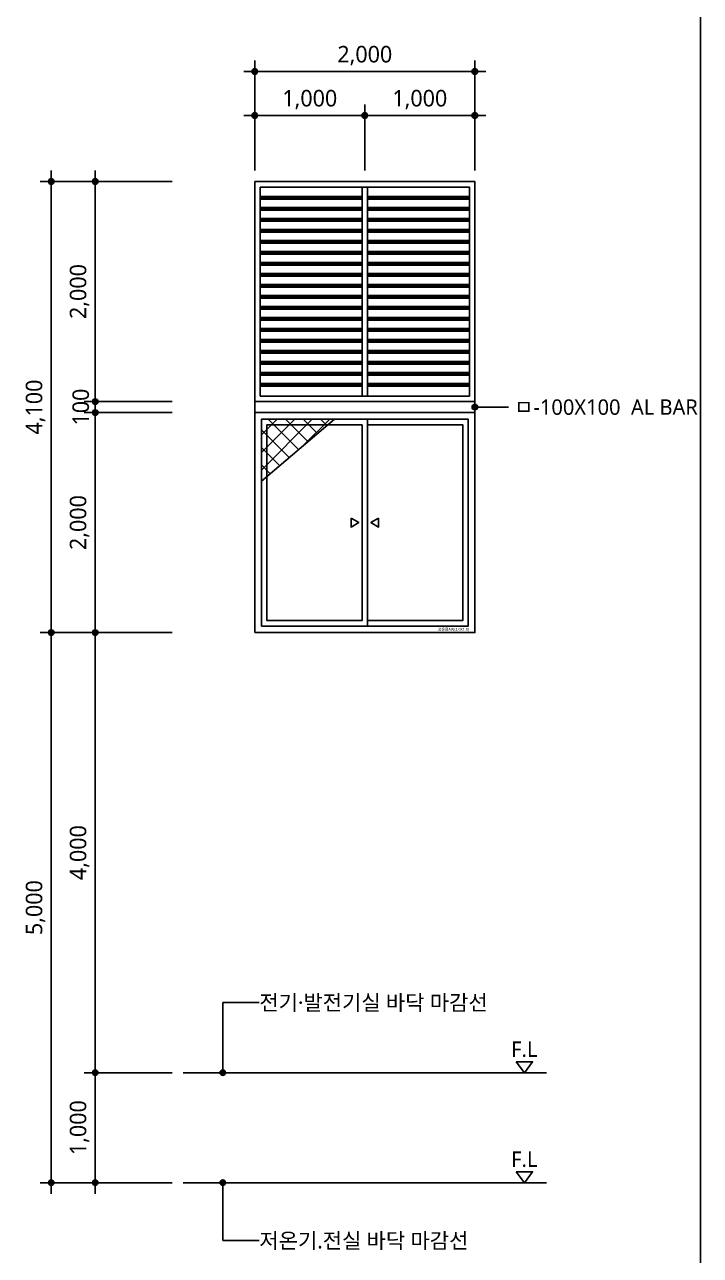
# Model space of a CAD drawing. Header units: millimetres. Extents: x 37653813 to 38677796, y 586285 to 874285.
# Drawn here: x 38517821 to 38523963, y 596117 to 607304 of the extents above; entities that cross this region are included whole.
import ezdxf
from ezdxf.enums import TextEntityAlignment as Align

# ---------------------------------------------------------------- set-up
doc = ezdxf.new("R2010")
doc.units = ezdxf.units.MM
doc.header["$LTSCALE"] = 1000
doc.header["$MEASUREMENT"] = 0
doc.header["$PDSIZE"] = -10
doc.linetypes.add('CEN', pattern=[62, 60, -1, 0, -1])
doc.layers.get('0').update_dxf_attribs({"linetype": 'CONTINUOUS'})
doc.layers.get('Defpoints').update_dxf_attribs({"color": 161, "linetype": 'CONTINUOUS'})
for name, color, linetype in [('BOX', 6, 'CONTINUOUS'), ('center(창호)', 1, 'CEN'), ('dim0', 7, 'CONTINUOUS'), ('DOOR-ELE', 252, 'CONTINUOUS'), ('hatch', 8, 'CONTINUOUS'), ('SYM', 7, 'CONTINUOUS'), ('TEX', 3, 'CONTINUOUS'), ('TEXT', 3, 'CONTINUOUS'), ('WID', 4, 'CONTINUOUS'), ('WIN-G', 252, 'CONTINUOUS'), ('WIPEOUT', 7, 'CONTINUOUS')]:
    doc.layers.add(name, color=color, linetype=linetype)
doc.styles.add('나눔고딕 Se', font='NanumGothic.ttf')
doc.styles.add('나눔바른고딕', font='NanumBarunGothic.ttf')
doc.dimstyles.new('A1-100', dxfattribs={"dimtxt": 3, "dimasz": 1, "dimexe": 2, "dimexo": 2, "dimgap": 1, "dimtad": 1, "dimdec": 0, "dimzin": 12, "dimdsep": 46, "dimlunit": 6, "dimtxsty": '나눔바른고딕', "dimblk1": 'DIMDOT', "dimblk2": 'DIMDOT', "dimsah": 1, "dimcen": -1, "dimdle": 2, "dimclrd": 256, "dimclre": 256, "dimclrt": 3, "dimadec": 0, "dimazin": 0, "dimtfac": 1, "dimtdec": 0, "dimtix": 1, "dimtmove": 2, "dimatfit": 3, "dimldrblk": 'DIMDOT', "dimfxl": 1, "dimtvp": 1, "dimtolj": 1, "dimtzin": 12, "dimlwd": -1, "dimlwe": -1, "dimarcsym": 0})

# ---------------------------------------------------------------- blocks, each defined once
blk = doc.blocks.new('DIMDOT')
at = {"linetype": 'Continuous'}
for p, q in [((-2, 0), (2, 0)), ((0, -2), (0, 2))]:
    blk.add_line(p, q, dxfattribs=at)
for radius in [0.5, 0.25]:
    blk.add_circle((0, 0), radius, dxfattribs=at)
blk = doc.blocks.new('*D707')
at = {"layer": 'Defpoints', "color": 0, "transparency": 16777216}
for p in [(38518463, 603778), (38519263, 603778), (38519263, 601778)]:
    blk.add_point(p, dxfattribs=at)
at = {"layer": 'dim0', "transparency": 16777216}
for p, q in [((38519163, 603778), (38518363, 603778)), ((38518463, 601828), (38518463, 603728)), ((38519163, 601778), (38518363, 601778))]:
    blk.add_line(p, q, dxfattribs=at)
at = {"layer": 'dim0', "transparency": 16777216, "xscale": 50, "yscale": 50, "zscale": 50}
for p, rotation in [((38518463, 603778), 90), ((38518463, 601778), 270)]:
    blk.add_blockref('DIMDOT', p, dxfattribs=dict(at, rotation=rotation))
at = {"layer": 'dim0', "color": 3, "transparency": 16777216, "insert": (38518320, 602778), "char_height": 150, "attachment_point": 5, "rotation": 90, "style": '나눔바른고딕'}
blk.add_mtext('\\A1;2,000', dxfattribs=at)
blk = doc.blocks.new('*D708')
at = {"layer": 'Defpoints', "color": 0, "transparency": 16777216}
for p in [(38518063, 601778), (38519263, 601778), (38519263, 596778)]:
    blk.add_point(p, dxfattribs=at)
at = {"layer": 'dim0', "transparency": 16777216}
for p, q in [((38519163, 601778), (38517963, 601778)), ((38518063, 596828), (38518063, 601728)), ((38519163, 596778), (38517963, 596778))]:
    blk.add_line(p, q, dxfattribs=at)
at = {"layer": 'dim0', "transparency": 16777216, "xscale": 50, "yscale": 50, "zscale": 50}
for p, rotation in [((38518063, 601778), 90), ((38518063, 596778), 270)]:
    blk.add_blockref('DIMDOT', p, dxfattribs=dict(at, rotation=rotation))
at = {"layer": 'dim0', "color": 3, "transparency": 16777216, "insert": (38517920, 599278), "char_height": 150, "attachment_point": 5, "rotation": 90, "style": '나눔바른고딕'}
blk.add_mtext('\\A1;5,000', dxfattribs=at)
blk = doc.blocks.new('*D599')
at = {"layer": 'Defpoints', "color": 0, "transparency": 16777216}
for p in [(38518463, 605878), (38519263, 605878), (38519263, 603878)]:
    blk.add_point(p, dxfattribs=at)
at = {"layer": 'dim0', "transparency": 16777216}
for p, q in [((38519163, 605878), (38518363, 605878)), ((38518463, 603928), (38518463, 605828)), ((38519163, 603878), (38518363, 603878))]:
    blk.add_line(p, q, dxfattribs=at)
at = {"layer": 'dim0', "transparency": 16777216, "xscale": 50, "yscale": 50, "zscale": 50}
for p, rotation in [((38518463, 605878), 90), ((38518463, 603878), 270)]:
    blk.add_blockref('DIMDOT', p, dxfattribs=dict(at, rotation=rotation))
at = {"layer": 'dim0', "color": 3, "transparency": 16777216, "insert": (38518320, 604878), "char_height": 150, "attachment_point": 5, "rotation": 90, "style": '나눔바른고딕'}
blk.add_mtext('\\A1;2,000', dxfattribs=at)
blk = doc.blocks.new('*D600')
at = {"layer": 'Defpoints', "color": 0, "transparency": 16777216}
for p in [(38520913, 606478), (38519913, 605878), (38520913, 605878)]:
    blk.add_point(p, dxfattribs=at)
at = {"layer": 'dim0', "transparency": 16777216}
for p, q in [((38519913, 605978), (38519913, 606578)), ((38520913, 605978), (38520913, 606578)), ((38519963, 606478), (38520863, 606478))]:
    blk.add_line(p, q, dxfattribs=at)
at = {"layer": 'dim0', "transparency": 16777216, "xscale": 50, "yscale": 50, "zscale": 50, "rotation": 180}
blk.add_blockref('DIMDOT', (38519913, 606478), dxfattribs=at)
at = {"layer": 'dim0', "transparency": 16777216, "xscale": 50, "yscale": 50, "zscale": 50}
blk.add_blockref('DIMDOT', (38520913, 606478), dxfattribs=at)
at = {"layer": 'dim0', "color": 3, "transparency": 16777216, "insert": (38520413, 606622), "char_height": 150, "attachment_point": 5, "style": '나눔바른고딕'}
blk.add_mtext('\\A1;1,000', dxfattribs=at)
blk = doc.blocks.new('*D601')
at = {"layer": 'Defpoints', "color": 0, "transparency": 16777216}
for p in [(38521913, 606878), (38519913, 605878), (38521913, 605878)]:
    blk.add_point(p, dxfattribs=at)
at = {"layer": 'dim0', "transparency": 16777216}
for p, q in [((38519913, 605978), (38519913, 606978)), ((38521913, 605978), (38521913, 606978)), ((38519963, 606878), (38521863, 606878))]:
    blk.add_line(p, q, dxfattribs=at)
at = {"layer": 'dim0', "transparency": 16777216, "xscale": 50, "yscale": 50, "zscale": 50, "rotation": 180}
blk.add_blockref('DIMDOT', (38519913, 606878), dxfattribs=at)
at = {"layer": 'dim0', "transparency": 16777216, "xscale": 50, "yscale": 50, "zscale": 50}
blk.add_blockref('DIMDOT', (38521913, 606878), dxfattribs=at)
at = {"layer": 'dim0', "color": 3, "transparency": 16777216, "insert": (38520913, 607022), "char_height": 150, "attachment_point": 5, "style": '나눔바른고딕'}
blk.add_mtext('\\A1;2,000', dxfattribs=at)
blk = doc.blocks.new('*D602')
at = {"layer": 'Defpoints', "color": 0, "transparency": 16777216}
for p in [(38521913, 606478), (38520913, 605878), (38521913, 605878)]:
    blk.add_point(p, dxfattribs=at)
at = {"layer": 'dim0', "transparency": 16777216}
for p, q in [((38520913, 605978), (38520913, 606578)), ((38521913, 605978), (38521913, 606578)), ((38520963, 606478), (38521863, 606478))]:
    blk.add_line(p, q, dxfattribs=at)
at = {"layer": 'dim0', "transparency": 16777216, "xscale": 50, "yscale": 50, "zscale": 50, "rotation": 180}
blk.add_blockref('DIMDOT', (38520913, 606478), dxfattribs=at)
at = {"layer": 'dim0', "transparency": 16777216, "xscale": 50, "yscale": 50, "zscale": 50}
blk.add_blockref('DIMDOT', (38521913, 606478), dxfattribs=at)
at = {"layer": 'dim0', "color": 3, "transparency": 16777216, "insert": (38521413, 606622), "char_height": 150, "attachment_point": 5, "style": '나눔바른고딕'}
blk.add_mtext('\\A1;1,000', dxfattribs=at)
blk = doc.blocks.new('A$C2DB153E7')
at = {"layer": 'hatch'}
h = blk.add_hatch(dxfattribs=at)
h.set_pattern_fill('_USER', color=252, scale=112.5, angle=45, double=1, pattern_type=0)
h.set_pattern_definition([(45, (-5906.34, -13786.88), (-79.5495, 79.5495), []), (135, (-5906.34, -13786.88), (-79.5495, -79.5495), [])])
h.paths.add_polyline_path([(663, 0), (0, -562), (0, 0)])
at = {"layer": 'hatch', "color": 252}
blk.add_lwpolyline([(663, 0), (0, -562), (0, 0)], close=True, dxfattribs=at)
blk = doc.blocks.new('*D603')
at = {"layer": 'Defpoints', "color": 0, "transparency": 16777216}
for p in [(38518463, 603778), (38519263, 603778), (38519263, 601778)]:
    blk.add_point(p, dxfattribs=at)
at = {"layer": 'dim0', "transparency": 16777216}
for p, q in [((38519163, 603778), (38518363, 603778)), ((38518463, 601828), (38518463, 603728)), ((38519163, 601778), (38518363, 601778))]:
    blk.add_line(p, q, dxfattribs=at)
at = {"layer": 'dim0', "transparency": 16777216, "xscale": 50, "yscale": 50, "zscale": 50}
for p, rotation in [((38518463, 603778), 90), ((38518463, 601778), 270)]:
    blk.add_blockref('DIMDOT', p, dxfattribs=dict(at, rotation=rotation))
at = {"layer": 'dim0', "color": 3, "transparency": 16777216, "insert": (38518320, 602778), "char_height": 150, "attachment_point": 5, "rotation": 90, "style": '나눔바른고딕'}
blk.add_mtext('\\A1;2,000', dxfattribs=at)
blk = doc.blocks.new('*D604')
at = {"layer": 'Defpoints', "color": 0, "transparency": 16777216}
for p in [(38518063, 601778), (38519263, 601778), (38519263, 596778)]:
    blk.add_point(p, dxfattribs=at)
at = {"layer": 'dim0', "transparency": 16777216}
for p, q in [((38519163, 601778), (38517963, 601778)), ((38518063, 596828), (38518063, 601728)), ((38519163, 596778), (38517963, 596778))]:
    blk.add_line(p, q, dxfattribs=at)
at = {"layer": 'dim0', "transparency": 16777216, "xscale": 50, "yscale": 50, "zscale": 50}
for p, rotation in [((38518063, 601778), 90), ((38518063, 596778), 270)]:
    blk.add_blockref('DIMDOT', p, dxfattribs=dict(at, rotation=rotation))
at = {"layer": 'dim0', "color": 3, "transparency": 16777216, "insert": (38517920, 599278), "char_height": 150, "attachment_point": 5, "rotation": 90, "style": '나눔바른고딕'}
blk.add_mtext('\\A1;5,000', dxfattribs=at)
blk = doc.blocks.new('*D605')
at = {"layer": 'Defpoints', "color": 0, "transparency": 16777216}
for p in [(38518063, 605878), (38519263, 605878), (38519263, 601778)]:
    blk.add_point(p, dxfattribs=at)
at = {"layer": 'dim0', "transparency": 16777216}
for p, q in [((38519163, 605878), (38517963, 605878)), ((38518063, 601828), (38518063, 605828)), ((38519163, 601778), (38517963, 601778))]:
    blk.add_line(p, q, dxfattribs=at)
at = {"layer": 'dim0', "transparency": 16777216, "xscale": 50, "yscale": 50, "zscale": 50}
for p, rotation in [((38518063, 605878), 90), ((38518063, 601778), 270)]:
    blk.add_blockref('DIMDOT', p, dxfattribs=dict(at, rotation=rotation))
at = {"layer": 'dim0', "color": 3, "transparency": 16777216, "insert": (38517920, 603828), "char_height": 150, "attachment_point": 5, "rotation": 90, "style": '나눔바른고딕'}
blk.add_mtext('\\A1;4,100', dxfattribs=at)
blk = doc.blocks.new('*D606')
at = {"layer": 'Defpoints', "color": 0, "transparency": 16777216}
for p in [(38518463, 601778), (38519263, 601778), (38519263, 597778)]:
    blk.add_point(p, dxfattribs=at)
at = {"layer": 'dim0', "transparency": 16777216}
for p, q in [((38519163, 601778), (38518363, 601778)), ((38518463, 597828), (38518463, 601728)), ((38519163, 597778), (38518363, 597778))]:
    blk.add_line(p, q, dxfattribs=at)
at = {"layer": 'dim0', "transparency": 16777216, "xscale": 50, "yscale": 50, "zscale": 50}
for p, rotation in [((38518463, 601778), 90), ((38518463, 597778), 270)]:
    blk.add_blockref('DIMDOT', p, dxfattribs=dict(at, rotation=rotation))
at = {"layer": 'dim0', "color": 3, "transparency": 16777216, "insert": (38518320, 599778), "char_height": 150, "attachment_point": 5, "rotation": 90, "style": '나눔바른고딕'}
blk.add_mtext('\\A1;4,000', dxfattribs=at)
blk = doc.blocks.new('*D607')
at = {"layer": 'Defpoints', "color": 0, "transparency": 16777216}
for p in [(38518463, 597778), (38519263, 597778), (38519263, 596778)]:
    blk.add_point(p, dxfattribs=at)
at = {"layer": 'dim0', "transparency": 16777216}
for p, q in [((38519163, 597778), (38518363, 597778)), ((38518463, 596828), (38518463, 597728)), ((38519163, 596778), (38518363, 596778))]:
    blk.add_line(p, q, dxfattribs=at)
at = {"layer": 'dim0', "transparency": 16777216, "xscale": 50, "yscale": 50, "zscale": 50}
for p, rotation in [((38518463, 597778), 90), ((38518463, 596778), 270)]:
    blk.add_blockref('DIMDOT', p, dxfattribs=dict(at, rotation=rotation))
at = {"layer": 'dim0', "color": 3, "transparency": 16777216, "insert": (38518320, 597278), "char_height": 150, "attachment_point": 5, "rotation": 90, "style": '나눔바른고딕'}
blk.add_mtext('\\A1;1,000', dxfattribs=at)
blk = doc.blocks.new('*D619')
at = {"layer": 'Defpoints', "color": 0, "transparency": 16777216}
for p in [(38518463, 603878), (38519263, 603878), (38519263, 603778)]:
    blk.add_point(p, dxfattribs=at)
at = {"layer": 'dim0', "transparency": 16777216}
for p, q in [((38519163, 603878), (38518363, 603878)), ((38518463, 603928), (38518463, 603978)), ((38518463, 603778), (38518463, 603878)), ((38519163, 603778), (38518363, 603778)), ((38518463, 603728), (38518463, 603678))]:
    blk.add_line(p, q, dxfattribs=at)
at = {"layer": 'dim0', "transparency": 16777216, "xscale": 50, "yscale": 50, "zscale": 50}
for p, rotation in [((38518463, 603878), 270), ((38518463, 603778), 90)]:
    blk.add_blockref('DIMDOT', p, dxfattribs=dict(at, rotation=rotation))
at = {"layer": 'dim0', "color": 3, "transparency": 16777216, "insert": (38518332, 603828), "char_height": 150, "attachment_point": 5, "rotation": 90, "style": '나눔바른고딕'}
blk.add_mtext('\\A1;100', dxfattribs=at)

msp = doc.modelspace()

# ---------------------------------------------------------------- hatches: boundary and pattern name
at = {"layer": 'SYM', "ltscale": 1000}
h = msp.add_hatch(color=256, dxfattribs=at)
h.dxf.hatch_style = 1
edge = h.paths.add_edge_path()
edge.add_arc((38519622.4, 597777.8), 25, 0, 360)
h = msp.add_hatch(color=256, dxfattribs=at)
h.dxf.hatch_style = 1
edge = h.paths.add_edge_path()
edge.add_arc((38519622.4, 596777.8), 25, 0, 360)

# ---------------------------------------------------------------- linework, layer by layer
at = {"layer": 'BOX', "color": 3}
msp.add_line((38523963.4, 586835), (38523963.4, 614535), dxfattribs=at)
at = {"layer": 'center(창호)', "ltscale": 1000}
for p, q in [((38519263.4, 597777.8), (38522563.4, 597777.8)), ((38519263.4, 596777.8), (38522563.4, 596777.8))]:
    msp.add_line(p, q, dxfattribs=at)
at = {"layer": 'SYM', "ltscale": 1000}
for p, q in [((38519954.5, 598415.2), (38519622.4, 598415.2)), ((38519622.4, 597777.8), (38519622.4, 598415.2)), ((38519622.4, 596251.2), (38519622.4, 596777.8)), ((38519954.5, 596251.2), (38519622.4, 596251.2))]:
    msp.add_line(p, q, dxfattribs=at)
at = {"layer": 'SYM'}
for points in [[(38522288.4, 597877.8), (38522438.4, 597877.8), (38522363.4, 597777.8), (38522288.4, 597877.8)], [(38522288.4, 596877.8), (38522438.4, 596877.8), (38522363.4, 596777.8), (38522288.4, 596877.8)]]:
    msp.add_lwpolyline(points, dxfattribs=at)
at = {"layer": 'SYM', "ltscale": 1000}
for centre in [(38519622.4, 597777.8), (38519622.4, 596777.8)]:
    msp.add_circle(centre, 25, dxfattribs=at)

# ---------------------------------------------------------------- texts
at = {"layer": 'TEX', "color": 253, "style": '나눔고딕 Se'}
for p in [(38522243.5, 597921.6), (38522243.5, 596921.6)]:
    msp.add_text('F.L', height=140, dxfattribs=at).set_placement(p)
at = {"layer": 'TEXT', "style": '나눔바른고딕'}
for s, p in [('ㅁ-100X100  AL BAR', (38522270.5, 603827.8)), ('전기·발전기실 바닥 마감선', (38519954.5, 598415.2)), ('저온기.전실 바닥 마감선', (38519954.5, 596251.2))]:
    msp.add_text(s, height=140, dxfattribs=at).set_placement(p, align=Align.MIDDLE_LEFT)

# ---------------------------------------------------------------- dimensions: what is measured, and where the dimension line sits
at = {"layer": 'dim0'}
for base, p1, p2, picture, middle in [((38518063.4, 605877.8), (38519263.4, 601777.8), (38519263.4, 605877.8), '*D605', (38517919.6, 603827.8)), ((38518463.4, 605877.8), (38519263.4, 603877.8), (38519263.4, 605877.8), '*D599', (38518319.6, 604877.8)), ((38518463.4, 603877.8), (38519263.4, 603777.8), (38519263.4, 603877.8), '*D619', (38518331.9, 603827.8)), ((38518463.4, 603777.8), (38519263.4, 601777.8), (38519263.4, 603777.8), '*D707', (38518319.6, 602777.8)), ((38518463.4, 603777.8), (38519263.4, 601777.8), (38519263.4, 603777.8), '*D603', (38518319.6, 602777.8)), ((38518063.4, 601777.8), (38519263.4, 596777.8), (38519263.4, 601777.8), '*D708', (38517919.6, 599277.8)), ((38518063.4, 601777.8), (38519263.4, 596777.8), (38519263.4, 601777.8), '*D604', (38517919.6, 599277.8)), ((38518463.4, 601777.8), (38519263.4, 597777.8), (38519263.4, 601777.8), '*D606', (38518319.6, 599777.8)), ((38518463.4, 597777.8), (38519263.4, 596777.8), (38519263.4, 597777.8), '*D607', (38518319.6, 597277.8))]:
    dim = msp.add_linear_dim(base=base, p1=p1, p2=p2, angle=90, dimstyle='A1-100', override={"dimscale": 50}, dxfattribs=at)
    dim.commit()
    dim.dimension.update_dxf_attribs({"geometry": picture, "text_midpoint": middle})

# ---------------------------------------------------------------- wipeouts: each hides what was drawn before it
at = {"ltscale": 1000}
msp.add_wipeout([(38519913.4, 601777.8), (38521913.4, 601777.8), (38521913.4, 603777.8), (38519913.4, 603777.8)], dxfattribs=at).dxf.layer = 'WID'
msp.add_wipeout([(38519913.4, 605877.8), (38521913.4, 605877.8), (38521913.4, 603877.8), (38519913.4, 603877.8)]).dxf.layer = 'WIPEOUT'

# ---------------------------------------------------------------- next in the draw order: hatches: boundary and pattern name
at = {"layer": 'SYM', "ltscale": 1000}
h = msp.add_hatch(color=256, dxfattribs=at)
h.dxf.hatch_style = 1
edge = h.paths.add_edge_path()
edge.add_arc((38521913.4, 603827.8), 25, 0, 360)

# ---------------------------------------------------------------- next in the draw order: linework, layer by layer
at = {"layer": 'DOOR-ELE', "ltscale": 1000}
for p, q in [((38520888.4, 605827.8), (38520888.4, 603927.8)), ((38520938.4, 605827.8), (38520938.4, 603927.8)), ((38519963.4, 605742.8), (38520888.4, 605742.8)), ((38519963.4, 605742.8), (38520888.4, 605742.8)), ((38519963.4, 605730.3), (38520888.4, 605730.3)), ((38519963.4, 605730.3), (38520888.4, 605730.3)), ((38519963.4, 605717.8), (38520888.4, 605717.8)), ((38519963.4, 605717.8), (38520888.4, 605717.8)), ((38520938.4, 605742.8), (38521863.4, 605742.8)), ((38520938.4, 605742.8), (38521863.4, 605742.8)), ((38520938.4, 605730.3), (38521863.4, 605730.3)), ((38520938.4, 605730.3), (38521863.4, 605730.3)), ((38520938.4, 605717.8), (38521863.4, 605717.8)), ((38520938.4, 605717.8), (38521863.4, 605717.8)), ((38519963.4, 605642.8), (38520888.4, 605642.8)), ((38519963.4, 605642.8), (38520888.4, 605642.8)), ((38519963.4, 605630.3), (38520888.4, 605630.3)), ((38519963.4, 605630.3), (38520888.4, 605630.3)), ((38519963.4, 605617.8), (38520888.4, 605617.8)), ((38519963.4, 605617.8), (38520888.4, 605617.8)), ((38520938.4, 605642.8), (38521863.4, 605642.8)), ((38520938.4, 605642.8), (38521863.4, 605642.8)), ((38520938.4, 605630.3), (38521863.4, 605630.3)), ((38520938.4, 605630.3), (38521863.4, 605630.3)), ((38520938.4, 605617.8), (38521863.4, 605617.8)), ((38520938.4, 605617.8), (38521863.4, 605617.8)), ((38519963.4, 605542.8), (38520888.4, 605542.8)), ((38519963.4, 605542.8), (38520888.4, 605542.8)), ((38519963.4, 605530.3), (38520888.4, 605530.3)), ((38519963.4, 605530.3), (38520888.4, 605530.3)), ((38519963.4, 605517.8), (38520888.4, 605517.8)), ((38519963.4, 605517.8), (38520888.4, 605517.8)), ((38519963.4, 605442.8), (38520888.4, 605442.8)), ((38519963.4, 605442.8), (38520888.4, 605442.8)), ((38520938.4, 605542.8), (38521863.4, 605542.8)), ((38520938.4, 605542.8), (38521863.4, 605542.8)), ((38520938.4, 605530.3), (38521863.4, 605530.3)), ((38520938.4, 605530.3), (38521863.4, 605530.3)), ((38520938.4, 605517.8), (38521863.4, 605517.8)), ((38520938.4, 605517.8), (38521863.4, 605517.8)), ((38520938.4, 605442.8), (38521863.4, 605442.8)), ((38520938.4, 605442.8), (38521863.4, 605442.8)), ((38519963.4, 605430.3), (38520888.4, 605430.3)), ((38519963.4, 605430.3), (38520888.4, 605430.3)), ((38519963.4, 605417.8), (38520888.4, 605417.8)), ((38519963.4, 605417.8), (38520888.4, 605417.8)), ((38519963.4, 605342.8), (38520888.4, 605342.8)), ((38519963.4, 605342.8), (38520888.4, 605342.8)), ((38519963.4, 605330.3), (38520888.4, 605330.3)), ((38519963.4, 605330.3), (38520888.4, 605330.3)), ((38520938.4, 605430.3), (38521863.4, 605430.3)), ((38520938.4, 605430.3), (38521863.4, 605430.3)), ((38520938.4, 605417.8), (38521863.4, 605417.8)), ((38520938.4, 605417.8), (38521863.4, 605417.8)), ((38520938.4, 605342.8), (38521863.4, 605342.8)), ((38520938.4, 605342.8), (38521863.4, 605342.8)), ((38520938.4, 605330.3), (38521863.4, 605330.3)), ((38520938.4, 605330.3), (38521863.4, 605330.3)), ((38519963.4, 605317.8), (38520888.4, 605317.8)), ((38519963.4, 605317.8), (38520888.4, 605317.8)), ((38519963.4, 605242.8), (38520888.4, 605242.8)), ((38519963.4, 605242.8), (38520888.4, 605242.8)), ((38519963.4, 605230.3), (38520888.4, 605230.3)), ((38519963.4, 605230.3), (38520888.4, 605230.3)), ((38520938.4, 605317.8), (38521863.4, 605317.8)), ((38520938.4, 605317.8), (38521863.4, 605317.8)), ((38520938.4, 605242.8), (38521863.4, 605242.8)), ((38520938.4, 605242.8), (38521863.4, 605242.8)), ((38520938.4, 605230.3), (38521863.4, 605230.3)), ((38520938.4, 605230.3), (38521863.4, 605230.3)), ((38519963.4, 605217.8), (38520888.4, 605217.8)), ((38519963.4, 605217.8), (38520888.4, 605217.8)), ((38519963.4, 605142.8), (38520888.4, 605142.8)), ((38519963.4, 605142.8), (38520888.4, 605142.8)), ((38519963.4, 605130.3), (38520888.4, 605130.3)), ((38519963.4, 605130.3), (38520888.4, 605130.3)), ((38519963.4, 605117.8), (38520888.4, 605117.8)), ((38519963.4, 605117.8), (38520888.4, 605117.8)), ((38520938.4, 605217.8), (38521863.4, 605217.8)), ((38520938.4, 605217.8), (38521863.4, 605217.8)), ((38520938.4, 605142.8), (38521863.4, 605142.8)), ((38520938.4, 605142.8), (38521863.4, 605142.8)), ((38520938.4, 605130.3), (38521863.4, 605130.3)), ((38520938.4, 605130.3), (38521863.4, 605130.3)), ((38520938.4, 605117.8), (38521863.4, 605117.8)), ((38520938.4, 605117.8), (38521863.4, 605117.8)), ((38519963.4, 605042.8), (38520888.4, 605042.8)), ((38519963.4, 605042.8), (38520888.4, 605042.8)), ((38519963.4, 605030.3), (38520888.4, 605030.3)), ((38519963.4, 605030.3), (38520888.4, 605030.3)), ((38519963.4, 605017.8), (38520888.4, 605017.8)), ((38519963.4, 605017.8), (38520888.4, 605017.8)), ((38520938.4, 605042.8), (38521863.4, 605042.8)), ((38520938.4, 605042.8), (38521863.4, 605042.8)), ((38520938.4, 605030.3), (38521863.4, 605030.3)), ((38520938.4, 605030.3), (38521863.4, 605030.3)), ((38520938.4, 605017.8), (38521863.4, 605017.8)), ((38520938.4, 605017.8), (38521863.4, 605017.8)), ((38519963.4, 604942.8), (38520888.4, 604942.8)), ((38519963.4, 604942.8), (38520888.4, 604942.8)), ((38519963.4, 604930.3), (38520888.4, 604930.3)), ((38519963.4, 604930.3), (38520888.4, 604930.3)), ((38519963.4, 604917.8), (38520888.4, 604917.8)), ((38519963.4, 604917.8), (38520888.4, 604917.8)), ((38520938.4, 604942.8), (38521863.4, 604942.8)), ((38520938.4, 604942.8), (38521863.4, 604942.8)), ((38520938.4, 604930.3), (38521863.4, 604930.3)), ((38520938.4, 604930.3), (38521863.4, 604930.3)), ((38520938.4, 604917.8), (38521863.4, 604917.8)), ((38520938.4, 604917.8), (38521863.4, 604917.8)), ((38519963.4, 604842.8), (38520888.4, 604842.8)), ((38519963.4, 604842.8), (38520888.4, 604842.8)), ((38519963.4, 604830.3), (38520888.4, 604830.3)), ((38519963.4, 604830.3), (38520888.4, 604830.3)), ((38519963.4, 604817.8), (38520888.4, 604817.8)), ((38519963.4, 604817.8), (38520888.4, 604817.8)), ((38520938.4, 604842.8), (38521863.4, 604842.8)), ((38520938.4, 604842.8), (38521863.4, 604842.8)), ((38520938.4, 604830.3), (38521863.4, 604830.3)), ((38520938.4, 604830.3), (38521863.4, 604830.3)), ((38520938.4, 604817.8), (38521863.4, 604817.8)), ((38520938.4, 604817.8), (38521863.4, 604817.8)), ((38519963.4, 604742.8), (38520888.4, 604742.8)), ((38519963.4, 604742.8), (38520888.4, 604742.8)), ((38519963.4, 604730.3), (38520888.4, 604730.3)), ((38519963.4, 604730.3), (38520888.4, 604730.3)), ((38519963.4, 604717.8), (38520888.4, 604717.8)), ((38519963.4, 604717.8), (38520888.4, 604717.8)), ((38520938.4, 604742.8), (38521863.4, 604742.8)), ((38520938.4, 604742.8), (38521863.4, 604742.8)), ((38520938.4, 604730.3), (38521863.4, 604730.3)), ((38520938.4, 604730.3), (38521863.4, 604730.3)), ((38520938.4, 604717.8), (38521863.4, 604717.8)), ((38520938.4, 604717.8), (38521863.4, 604717.8)), ((38519963.4, 604642.8), (38520888.4, 604642.8)), ((38519963.4, 604642.8), (38520888.4, 604642.8)), ((38519963.4, 604630.3), (38520888.4, 604630.3)), ((38519963.4, 604630.3), (38520888.4, 604630.3)), ((38519963.4, 604617.8), (38520888.4, 604617.8)), ((38519963.4, 604617.8), (38520888.4, 604617.8)), ((38520938.4, 604642.8), (38521863.4, 604642.8)), ((38520938.4, 604642.8), (38521863.4, 604642.8)), ((38520938.4, 604630.3), (38521863.4, 604630.3)), ((38520938.4, 604630.3), (38521863.4, 604630.3)), ((38520938.4, 604617.8), (38521863.4, 604617.8)), ((38520938.4, 604617.8), (38521863.4, 604617.8)), ((38519963.4, 604542.8), (38520888.4, 604542.8)), ((38519963.4, 604542.8), (38520888.4, 604542.8)), ((38519963.4, 604530.3), (38520888.4, 604530.3)), ((38519963.4, 604530.3), (38520888.4, 604530.3)), ((38519963.4, 604517.8), (38520888.4, 604517.8)), ((38519963.4, 604517.8), (38520888.4, 604517.8)), ((38519963.4, 604442.8), (38520888.4, 604442.8)), ((38519963.4, 604442.8), (38520888.4, 604442.8)), ((38520938.4, 604542.8), (38521863.4, 604542.8)), ((38520938.4, 604542.8), (38521863.4, 604542.8)), ((38520938.4, 604530.3), (38521863.4, 604530.3)), ((38520938.4, 604530.3), (38521863.4, 604530.3)), ((38520938.4, 604517.8), (38521863.4, 604517.8)), ((38520938.4, 604517.8), (38521863.4, 604517.8)), ((38520938.4, 604442.8), (38521863.4, 604442.8)), ((38520938.4, 604442.8), (38521863.4, 604442.8)), ((38519963.4, 604430.3), (38520888.4, 604430.3)), ((38519963.4, 604430.3), (38520888.4, 604430.3)), ((38519963.4, 604417.8), (38520888.4, 604417.8)), ((38519963.4, 604417.8), (38520888.4, 604417.8)), ((38519963.4, 604342.8), (38520888.4, 604342.8)), ((38519963.4, 604342.8), (38520888.4, 604342.8)), ((38519963.4, 604330.3), (38520888.4, 604330.3)), ((38519963.4, 604330.3), (38520888.4, 604330.3)), ((38520938.4, 604430.3), (38521863.4, 604430.3)), ((38520938.4, 604430.3), (38521863.4, 604430.3)), ((38520938.4, 604417.8), (38521863.4, 604417.8)), ((38520938.4, 604417.8), (38521863.4, 604417.8)), ((38520938.4, 604342.8), (38521863.4, 604342.8)), ((38520938.4, 604342.8), (38521863.4, 604342.8)), ((38520938.4, 604330.3), (38521863.4, 604330.3)), ((38520938.4, 604330.3), (38521863.4, 604330.3)), ((38519963.4, 604317.8), (38520888.4, 604317.8)), ((38519963.4, 604317.8), (38520888.4, 604317.8)), ((38519963.4, 604242.8), (38520888.4, 604242.8)), ((38519963.4, 604242.8), (38520888.4, 604242.8)), ((38519963.4, 604230.3), (38520888.4, 604230.3)), ((38519963.4, 604230.3), (38520888.4, 604230.3)), ((38519963.4, 604217.8), (38520888.4, 604217.8)), ((38519963.4, 604217.8), (38520888.4, 604217.8)), ((38520938.4, 604317.8), (38521863.4, 604317.8)), ((38520938.4, 604317.8), (38521863.4, 604317.8)), ((38520938.4, 604242.8), (38521863.4, 604242.8)), ((38520938.4, 604242.8), (38521863.4, 604242.8)), ((38520938.4, 604230.3), (38521863.4, 604230.3)), ((38520938.4, 604230.3), (38521863.4, 604230.3)), ((38520938.4, 604217.8), (38521863.4, 604217.8)), ((38520938.4, 604217.8), (38521863.4, 604217.8)), ((38519963.4, 604142.8), (38520888.4, 604142.8)), ((38519963.4, 604142.8), (38520888.4, 604142.8)), ((38519963.4, 604130.3), (38520888.4, 604130.3)), ((38519963.4, 604130.3), (38520888.4, 604130.3)), ((38519963.4, 604117.8), (38520888.4, 604117.8)), ((38519963.4, 604117.8), (38520888.4, 604117.8)), ((38520938.4, 604142.8), (38521863.4, 604142.8)), ((38520938.4, 604142.8), (38521863.4, 604142.8)), ((38520938.4, 604130.3), (38521863.4, 604130.3)), ((38520938.4, 604130.3), (38521863.4, 604130.3)), ((38520938.4, 604117.8), (38521863.4, 604117.8)), ((38520938.4, 604117.8), (38521863.4, 604117.8)), ((38519963.4, 604042.8), (38520888.4, 604042.8)), ((38519963.4, 604042.8), (38520888.4, 604042.8)), ((38519963.4, 604030.3), (38520888.4, 604030.3)), ((38519963.4, 604030.3), (38520888.4, 604030.3)), ((38519963.4, 604017.8), (38520888.4, 604017.8)), ((38519963.4, 604017.8), (38520888.4, 604017.8)), ((38520938.4, 604042.8), (38521863.4, 604042.8)), ((38520938.4, 604042.8), (38521863.4, 604042.8)), ((38520938.4, 604030.3), (38521863.4, 604030.3)), ((38520938.4, 604030.3), (38521863.4, 604030.3)), ((38520938.4, 604017.8), (38521863.4, 604017.8)), ((38520938.4, 604017.8), (38521863.4, 604017.8))]:
    msp.add_line(p, q, dxfattribs=at)
at = {"layer": 'SYM', "ltscale": 1000}
msp.add_line((38522220.5, 603827.8), (38521888.4, 603827.8), dxfattribs=at)
msp.add_circle((38521913.4, 603827.8), 25, dxfattribs=at)
at = {"layer": 'WID', "ltscale": 1000}
msp.add_line((38520938.4, 603717.8), (38520938.4, 601837.8), dxfattribs=at)
for points in [[(38519913.4, 605877.8), (38521913.4, 605877.8), (38521913.4, 603877.8), (38519913.4, 603877.8)], [(38519963.4, 605827.8), (38521863.4, 605827.8), (38521863.4, 603927.8), (38519963.4, 603927.8)], [(38519913.4, 603877.8), (38521913.4, 603877.8), (38521913.4, 603777.8), (38519913.4, 603777.8)], [(38519913.4, 601777.8), (38521913.4, 601777.8), (38521913.4, 603777.8), (38519913.4, 603777.8)], [(38519973.4, 601837.8), (38521853.4, 601837.8), (38521853.4, 603717.8), (38519973.4, 603717.8)]]:
    msp.add_lwpolyline(points, close=True, dxfattribs=at)
at = {"layer": 'WIN-G'}
for points in [[(38520888.4, 603667.8), (38520023.4, 603667.8), (38520023.4, 601887.8), (38520888.4, 601887.8)], [(38520789.1, 602817.8), (38520858.4, 602777.8), (38520789.1, 602737.8)], [(38521037.7, 602817.8), (38520968.4, 602777.8), (38521037.7, 602737.8)]]:
    msp.add_lwpolyline(points, close=True, dxfattribs=at)
msp.add_lwpolyline([(38520938.4, 603667.8), (38521803.4, 603667.8), (38521803.4, 601887.8), (38520938.4, 601887.8)], dxfattribs=at)

# ---------------------------------------------------------------- next in the draw order: block references
at = {"ltscale": 0.1}
msp.add_blockref('A$C2DB153E7', (38519973.4, 603717.8), dxfattribs=at)

# ---------------------------------------------------------------- next in the draw order: texts
at = {"layer": 'Defpoints', "style": '나눔바른고딕'}
msp.add_text('상온용AW(2.0X1.0)', height=25, dxfattribs=at).set_placement((38521577.4, 601794.6))

# ---------------------------------------------------------------- next in the draw order: dimensions: what is measured, and where the dimension line sits
at = {"layer": 'dim0'}
for base, p1, p2, picture, middle in [((38521913.4, 606877.8), (38519913.4, 605877.8), (38521913.4, 605877.8), '*D601', (38520913.4, 607021.6)), ((38520913.4, 606477.8), (38519913.4, 605877.8), (38520913.4, 605877.8), '*D600', (38520413.4, 606621.6)), ((38521913.4, 606477.8), (38520913.4, 605877.8), (38521913.4, 605877.8), '*D602', (38521413.4, 606621.6))]:
    dim = msp.add_linear_dim(base=base, p1=p1, p2=p2, dimstyle='A1-100', override={"dimscale": 50}, dxfattribs=at)
    dim.commit()
    dim.dimension.update_dxf_attribs({"geometry": picture, "text_midpoint": middle})

doc.saveas('drawing.dxf')
